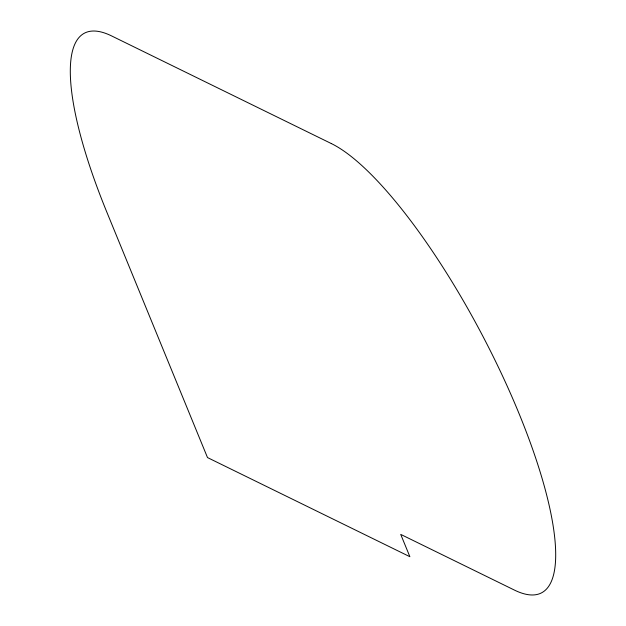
<?xml version="1.0" encoding="UTF-8"?>
<svg xmlns="http://www.w3.org/2000/svg" width="626" height="626" viewBox="0 0 626 626"><rect width="100%" height="100%" fill="white"/><g stroke="black" fill="none" stroke-linecap="round" stroke-linejoin="round"><path stroke-width="0.94" d="M331.295 143.55L111.569 35.909A255.377 67.326 62.3 0 0 106.772 211.971L207.496 457.567L409.873 556.71L400.718 534.385L514.431 590.091A255.377 67.326 62.3 0 0 519.228 414.029A255.377 67.326 62.3 0 0 331.295 143.55"/></g></svg>
